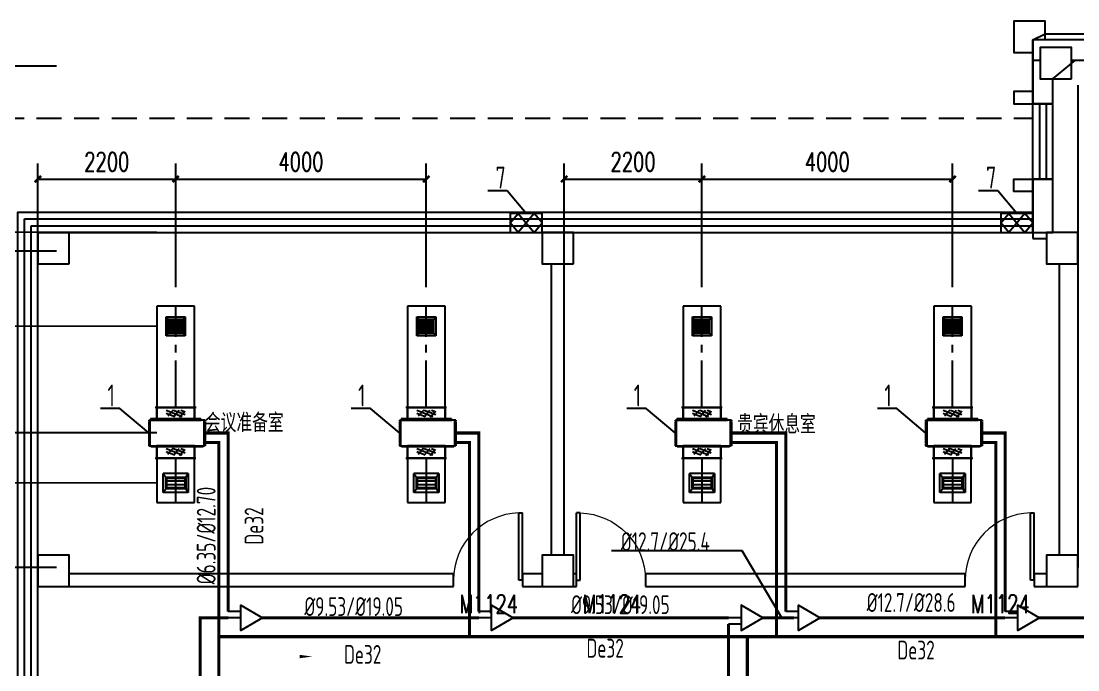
# Model space of a CAD drawing. Extents: x 1738143 to 1822243, y -608375 to -303375.
# Drawn here: x 1749165 to 1766032, y -446174 to -435823 of the extents above; entities that cross this region are included whole.
import ezdxf

# ---------------------------------------------------------------- set-up
doc = ezdxf.new("R2010")
doc.units = 0
doc.header["$LTSCALE"] = 1000
doc.header["$MEASUREMENT"] = 0
doc.linetypes.add('_DASH', pattern=[0.6, 0.4, -0.2])
doc.linetypes.add('CENTER2', pattern=[1.125, 0.75, -0.125, 0.125, -0.125])
doc.layers.add('A-FLOR-IDEN', color=7, linetype='Continuous', lineweight=20)
for name, color, linetype in [('AXIS', 3, 'Continuous'), ('COLUMN', 9, 'Continuous'), ('CURTWALL', 4, 'Continuous'), ('DIM-空冷凝水', 3, 'Continuous'), ('DUCT-排风风口', 7, 'Continuous'), ('DUCT-送风中心线', 5, 'CENTER2'), ('DUCT-送风法兰', 2, 'Continuous'), ('DUCT-送风管', 4, 'Continuous'), ('DUCT-送风管端线', 2, 'Continuous'), ('DUCT-送风阀门', 7, 'Continuous'), ('PIPE-空冷凝水', 150, 'CENTER2'), ('TH_DIM', 3, 'Continuous'), ('TH_TEXT', 7, 'Continuous'), ('VRV-EQUIP', 7, 'Continuous'), ('VRV-PIPE', 1, 'Continuous'), ('VRV-配件', 1, 'Continuous'), ('WALL', 9, 'Continuous'), ('WINDOW', 4, 'Continuous'), ('WINDOW_TEXT', 7, 'Continuous'), ('采暖', 7, 'Continuous')]:
    doc.layers.add(name, color=color, linetype=linetype)
doc.styles.add('_TCH_DIM_T3', font='SIMPLEX', dxfattribs={"width": 0.705882, "bigfont": 'GBCBIG'})
doc.styles.add('_TCH_WINDOW', font='SIMPLEX', dxfattribs={"height": 3.5, "bigfont": 'GBCBIG'})
doc.styles.add('ROS', font='simhei.ttf', dxfattribs={"width": 0.7})
doc.styles.add('TSSD_Rein', font='Tssdeng.shx', dxfattribs={"width": 0.7, "bigfont": 'hztxt.shx'})
doc.dimstyles.new('_TCH_ARCH&&100', dxfattribs={"dimtxt": 297.5, "dimasz": 100, "dimexe": 250, "dimexo": 300, "dimgap": 126.25, "dimtad": 1, "dimdec": 0, "dimzin": 0, "dimdsep": 46, "dimtxsty": '_TCH_DIM_T3', "dimblk": 'ARCHTICK', "dimcen": 0.09, "dimclrt": 7, "dimazin": 2, "dimtfac": 1, "dimtdec": 0, "dimtix": 1, "dimtmove": 2, "dimatfit": 3, "dimfxl": 30, "dimtolj": 1, "dimtzin": 0, "dimarcsym": 0})

# ---------------------------------------------------------------- blocks, each defined once
blk = doc.blocks.new('_FZHK')
blk.add_lwpolyline([(-0.5, -0.5), (0.5, -0.5), (0.5, 0.5), (-0.5, 0.5)], close=True)
blk = doc.blocks.new('$WINLIB2D$00000001')
at = {"color": 0}
for points in [[(-0.5, 0.5), (-0.5, -0.5)], [(-0.5, 0.5), (0.5, 0.5)], [(0.5, -0.5), (0.5, 0.5)], [(0.5, 0.167), (-0.5, 0.167)], [(0.5, -0.167), (-0.5, -0.167)], [(-0.5, -0.5), (0.5, -0.5)]]:
    blk.add_lwpolyline(points, dxfattribs=at)
blk = doc.blocks.new('$DorLib2D$00000001')
for p, q in [((0.45, 0.975), (0.5, 0.975)), ((0.45, 0), (0.45, 0.975)), ((0.5, 0), (0.5, 0.975)), ((0.5, 0), (0.45, 0))]:
    blk.add_line(p, q)
at = {"lineweight": 13}
blk.add_arc((0.475, 0), 0.975, 91.4693, 180, dxfattribs=at)
blk = doc.blocks.new('A$C5D18424C')
for points in [[(-24520, 27780), (-24520, 28080), (-25020, 28080), (-25020, 27580), (-24720, 27580)], [(-24520, 27880), (-23550, 27880)], [(-24000, 27060), (-24000, 19660)], [(-24720, 26960), (-25020, 26960), (-25020, 26760), (-24720, 26760)], [(-24000, 26760), (-24000, 19360)], [(-24720, 25360), (-25020, 25360), (-25020, 25560), (-24720, 25560)], [(320, 2640), (320, -3260), (-40920, -3260), (-40920, 25030), (-24720, 25030)]]:
    blk.add_lwpolyline(points)
at = {"color": 4, "linetype": '_DASH'}
blk.add_lwpolyline([(1820, 2640), (1820, -4760), (-42420, -4760), (-42420, 26530), (-24720, 26530)], dxfattribs=at)
at = {"layer": 'AXIS'}
for p, q in [((-40300, 27360), (-44300, 27360)), ((-40300, 24410), (-44300, 24410)), ((-40300, 19360), (-44300, 19360))]:
    blk.add_line(p, q, dxfattribs=at)
at = {"layer": 'CURTWALL'}
for p, q in [((-40920, 25030), (-24720, 25030)), ((-24720, 25030), (-24720, 24710)), ((-40813.3, -3153.3), (-40813.3, 24923.4)), ((-40813.3, 24923.4), (-24720, 24923.4)), ((-40706.7, -3046.6), (-40706.7, 24816.7)), ((-40706.7, 24816.7), (-24720, 24816.7)), ((-40600, -2940), (-40600, 24710)), ((-40600, 24710), (-24720, 24710))]:
    blk.add_line(p, q, dxfattribs=at)
at = {"layer": 'WALL'}
for p, q in [((-23350, 27780), (-24720, 27780)), ((-24720, 27780), (-24720, 27460)), ((-24720, 27460), (-24600, 27460)), ((-24720, 27460), (-24720, 26760)), ((-24100, 27460), (-23350, 27460)), ((-24400, 26760), (-24400, 27160)), ((-24720, 26760), (-24400, 26760)), ((-24400, 25560), (-24720, 25560)), ((-24720, 25560), (-24720, 24610)), ((-24400, 24710), (-24400, 25560)), ((-24720, 24610), (-24500, 24610)), ((-32400, 19560), (-32400, 24210)), ((-32200, 19560), (-32200, 24210)), ((-24300, 24210), (-24300, 19560)), ((-24000, 24210), (-24000, 19560)), ((-33966.1, 19260), (-40100, 19260)), ((-33966.1, 19060), (-33966.1, 19260)), ((-32550, 19260), (-32866.1, 19260)), ((-32866.1, 19260), (-32866.1, 19060)), ((-32000, 19260), (-32050, 19260)), ((-32000, 19060), (-32000, 19260)), ((-25800, 19260), (-30900, 19260)), ((-30900, 19260), (-30900, 19060)), ((-25800, 19060), (-25800, 19260)), ((-24500, 19260), (-24700, 19260)), ((-24700, 19260), (-24700, 19060)), ((-40100, 19060), (-33966.1, 19060)), ((-32866.1, 19060), (-32550, 19060)), ((-32050, 19060), (-32000, 19060)), ((-30900, 19060), (-25800, 19060)), ((-24700, 19060), (-24500, 19060))]:
    blk.add_line(p, q, dxfattribs=at)
at = {"layer": 'COLUMN', "rotation": 90}
for p, xscale, yscale, zscale in [((-24350, 27410), 500, 500, 500), ((-40350, 24460), 500.0000000870787, 499.9999999981374, 499.9999999981374), ((-32300, 24460), 500.0000000868458, 500, 500), ((-24250, 24460), 500.0000000868458, 500.0000000004657, 500.0000000004657), ((-40350, 19310), 499.9999999126885, 499.9999999981374, 499.9999999981374), ((-32300, 19310), 499.9999999129213, 500, 500), ((-24250, 19310), 499.9999999129213, 500, 500)]:
    blk.add_blockref('_FZHK', p, dxfattribs=dict(at, xscale=xscale, yscale=yscale, zscale=zscale))
at = {"layer": 'WINDOW', "xscale": 1200, "yscale": 320, "zscale": 1200, "rotation": 90}
blk.add_blockref('$WINLIB2D$00000001', (-24560, 26160), dxfattribs=at)
at = {"layer": 'WINDOW'}
ref = blk.add_blockref('$DorLib2D$00000001', (-33416.1, 19160), dxfattribs=dict(at, xscale=-1100, yscale=-1100, zscale=-1100, rotation=180.0000000000211))
ref.add_attrib('A', 'M1124', (-33871.1, 18631.4), dxfattribs={"layer": 'WINDOW_TEXT', "height": 297.5, "style": '_TCH_WINDOW', "width": 0.705882})
ref = blk.add_blockref('$DorLib2D$00000001', (-31450, 19160), dxfattribs=dict(at, xscale=1100, yscale=-1100, zscale=1100, rotation=180.0000000000283))
ref.add_attrib('A', 'M1124', (-31905, 18631.4), dxfattribs={"layer": 'WINDOW_TEXT', "height": 297.5, "style": '_TCH_WINDOW', "width": 0.705882})
ref = blk.add_blockref('$DorLib2D$00000001', (-25250, 19160), dxfattribs=dict(at, xscale=-1100, yscale=-1100, zscale=-1100, rotation=180.0000000000283))
ref.add_attrib('A', 'M1124', (-25705, 18631.4), dxfattribs={"layer": 'WINDOW_TEXT', "height": 297.5, "style": '_TCH_WINDOW', "width": 0.705882})
at = {"layer": 'A-FLOR-IDEN', "style": 'ROS', "width": 0.7}
for s, p in [('会议准备室', (-37932.4, 21551)), ('贵宾休息室', (-29438.1, 21524.8))]:
    blk.add_text(s, height=262.87, dxfattribs=at).set_placement(p)
blk = doc.blocks.new('_ArchTick')
at = {"color": 0, "linetype": 'ByBlock', "const_width": 0.4}
blk.add_lwpolyline([(-0.5, -0.5), (0.5, 0.5)], dxfattribs=at)
blk = doc.blocks.new('*D791')
at = {"layer": 'Defpoints', "color": 0, "transparency": 16777216}
for p in [(1764032, -438343), (1760032, -440369), (1764032, -440369)]:
    blk.add_point(p, dxfattribs=at)
at = {"layer": 'TH_DIM', "color": 0, "lineweight": -2, "transparency": 16777216}
for p, q in [((1760032, -440069), (1760032, -438093)), ((1764032, -440069), (1764032, -438093)), ((1760032, -438343), (1764032, -438343))]:
    blk.add_line(p, q, dxfattribs=at)
at = {"layer": 'TH_DIM', "color": 0, "lineweight": -2, "transparency": 16777216, "xscale": 100, "yscale": 100, "zscale": 100, "rotation": 180}
blk.add_blockref('_ArchTick', (1760032, -438343), dxfattribs=at)
at = {"layer": 'TH_DIM', "color": 0, "lineweight": -2, "transparency": 16777216, "xscale": 100, "yscale": 100, "zscale": 100}
blk.add_blockref('_ArchTick', (1764032, -438343), dxfattribs=at)
at = {"layer": 'TH_DIM', "color": 7, "transparency": 16777216, "insert": (1762032, -438068), "char_height": 297.5, "attachment_point": 5, "style": '_TCH_DIM_T3'}
blk.add_mtext('\\A1;4000', dxfattribs=at)
blk = doc.blocks.new('*D792')
at = {"layer": 'Defpoints', "color": 0, "transparency": 16777216}
for p in [(1760032, -438343), (1757832, -440369), (1760032, -440369)]:
    blk.add_point(p, dxfattribs=at)
at = {"layer": 'TH_DIM', "color": 0, "lineweight": -2, "transparency": 16777216}
for p, q in [((1757832, -440069), (1757832, -438093)), ((1760032, -440069), (1760032, -438093)), ((1757832, -438343), (1760032, -438343))]:
    blk.add_line(p, q, dxfattribs=at)
at = {"layer": 'TH_DIM', "color": 0, "lineweight": -2, "transparency": 16777216, "xscale": 100, "yscale": 100, "zscale": 100, "rotation": 180}
blk.add_blockref('_ArchTick', (1757832, -438343), dxfattribs=at)
at = {"layer": 'TH_DIM', "color": 0, "lineweight": -2, "transparency": 16777216, "xscale": 100, "yscale": 100, "zscale": 100}
blk.add_blockref('_ArchTick', (1760032, -438343), dxfattribs=at)
at = {"layer": 'TH_DIM', "color": 7, "transparency": 16777216, "insert": (1758932, -438068), "char_height": 297.5, "attachment_point": 5, "style": '_TCH_DIM_T3'}
blk.add_mtext('\\A1;2200', dxfattribs=at)
blk = doc.blocks.new('*D793')
at = {"layer": 'Defpoints', "color": 0, "transparency": 16777216}
for p in [(1751632, -438343), (1749432, -440369), (1751632, -440369)]:
    blk.add_point(p, dxfattribs=at)
at = {"layer": 'TH_DIM', "color": 0, "lineweight": -2, "transparency": 16777216}
for p, q in [((1749432, -440069), (1749432, -438093)), ((1751632, -440069), (1751632, -438093)), ((1749432, -438343), (1751632, -438343))]:
    blk.add_line(p, q, dxfattribs=at)
at = {"layer": 'TH_DIM', "color": 0, "lineweight": -2, "transparency": 16777216, "xscale": 100, "yscale": 100, "zscale": 100, "rotation": 180}
blk.add_blockref('_ArchTick', (1749432, -438343), dxfattribs=at)
at = {"layer": 'TH_DIM', "color": 0, "lineweight": -2, "transparency": 16777216, "xscale": 100, "yscale": 100, "zscale": 100}
blk.add_blockref('_ArchTick', (1751632, -438343), dxfattribs=at)
at = {"layer": 'TH_DIM', "color": 7, "transparency": 16777216, "insert": (1750532, -438068), "char_height": 297.5, "attachment_point": 5, "style": '_TCH_DIM_T3'}
blk.add_mtext('\\A1;2200', dxfattribs=at)
blk = doc.blocks.new('*D794')
at = {"layer": 'Defpoints', "color": 0, "transparency": 16777216}
for p in [(1755632, -438343), (1751632, -440369), (1755632, -440369)]:
    blk.add_point(p, dxfattribs=at)
at = {"layer": 'TH_DIM', "color": 0, "lineweight": -2, "transparency": 16777216}
for p, q in [((1751632, -440069), (1751632, -438093)), ((1755632, -440069), (1755632, -438093)), ((1751632, -438343), (1755632, -438343))]:
    blk.add_line(p, q, dxfattribs=at)
at = {"layer": 'TH_DIM', "color": 0, "lineweight": -2, "transparency": 16777216, "xscale": 100, "yscale": 100, "zscale": 100, "rotation": 180}
blk.add_blockref('_ArchTick', (1751632, -438343), dxfattribs=at)
at = {"layer": 'TH_DIM', "color": 0, "lineweight": -2, "transparency": 16777216, "xscale": 100, "yscale": 100, "zscale": 100}
blk.add_blockref('_ArchTick', (1755632, -438343), dxfattribs=at)
at = {"layer": 'TH_DIM', "color": 7, "transparency": 16777216, "insert": (1753632, -438068), "char_height": 297.5, "attachment_point": 5, "style": '_TCH_DIM_T3'}
blk.add_mtext('\\A1;4000', dxfattribs=at)
blk = doc.blocks.new('*D795')
at = {"layer": 'Defpoints', "color": 0, "transparency": 16777216}
for p in [(1748643, -442392), (1751631, -442393), (1751631, -443193)]:
    blk.add_point(p, dxfattribs=at)
at = {"layer": 'TH_DIM', "color": 0, "lineweight": -2, "transparency": 16777216}
for p, q in [((1751331, -442393), (1748393, -442392)), ((1748643, -443192), (1748643, -442392)), ((1751331, -443193), (1748393, -443192))]:
    blk.add_line(p, q, dxfattribs=at)
at = {"layer": 'TH_DIM', "color": 0, "lineweight": -2, "transparency": 16777216, "xscale": 100, "yscale": 100, "zscale": 100}
for p, rotation in [((1748643, -442392), 89.97708168941946), ((1748643, -443192), 269.9770816894194)]:
    blk.add_blockref('_ArchTick', p, dxfattribs=dict(at, rotation=rotation))
at = {"layer": 'TH_DIM', "color": 7, "transparency": 16777216, "insert": (1748368, -442792), "char_height": 297.5, "attachment_point": 5, "rotation": 89.9771, "style": '_TCH_DIM_T3'}
blk.add_mtext('\\A1;800', dxfattribs=at)
blk = doc.blocks.new('*D796')
at = {"layer": 'Defpoints', "color": 0, "transparency": 16777216}
for p in [(1748644, -440692), (1751632, -440693), (1751631, -442393)]:
    blk.add_point(p, dxfattribs=at)
at = {"layer": 'TH_DIM', "color": 0, "lineweight": -2, "transparency": 16777216}
for p, q in [((1751332, -440693), (1748394, -440692)), ((1748643, -442392), (1748644, -440692)), ((1751331, -442393), (1748393, -442392))]:
    blk.add_line(p, q, dxfattribs=at)
at = {"layer": 'TH_DIM', "color": 0, "lineweight": -2, "transparency": 16777216, "xscale": 100, "yscale": 100, "zscale": 100}
for p, rotation in [((1748644, -440692), 89.97708168941595), ((1748643, -442392), 269.977081689416)]:
    blk.add_blockref('_ArchTick', p, dxfattribs=dict(at, rotation=rotation))
at = {"layer": 'TH_DIM', "color": 7, "transparency": 16777216, "insert": (1748369, -441542), "char_height": 297.5, "attachment_point": 5, "rotation": 89.9771, "style": '_TCH_DIM_T3'}
blk.add_mtext('\\A1;1700', dxfattribs=at)
blk = doc.blocks.new('*D797')
at = {"layer": 'Defpoints', "color": 0, "transparency": 16777216}
for p in [(1748645, -439192), (1751632, -439194), (1751632, -440693)]:
    blk.add_point(p, dxfattribs=at)
at = {"layer": 'TH_DIM', "color": 0, "lineweight": -2, "transparency": 16777216}
for p, q in [((1751332, -439193), (1748395, -439192)), ((1748644, -440692), (1748645, -439192)), ((1751332, -440693), (1748394, -440692))]:
    blk.add_line(p, q, dxfattribs=at)
at = {"layer": 'TH_DIM', "color": 0, "lineweight": -2, "transparency": 16777216, "xscale": 100, "yscale": 100, "zscale": 100}
for p, rotation in [((1748645, -439192), 89.97708168941493), ((1748644, -440692), 269.9770816894149)]:
    blk.add_blockref('_ArchTick', p, dxfattribs=dict(at, rotation=rotation))
at = {"layer": 'TH_DIM', "color": 7, "transparency": 16777216, "insert": (1748369, -439942), "char_height": 297.5, "attachment_point": 5, "rotation": 89.9771, "style": '_TCH_DIM_T3'}
blk.add_mtext('\\A1;1500', dxfattribs=at)
blk = doc.blocks.new('00000589Body')
at = {"color": 0, "linetype": 'ByBlock', "lineweight": -2}
for p, q in [((250, 500), (-250, 500)), ((-250, -500), (-250, 500)), ((250, -500), (250, 500)), ((-250, -500), (250, -500))]:
    blk.add_line(p, q, dxfattribs=at)
at = {"color": 0, "linetype": 'ByBlock'}
for p, q in [((-125, -174), (120, 250)), ((-125, 26), (4, 250)), ((125, -93), (-125, 51)), ((145, 69), (-105, 213)), ((-53, -250), (125, 59)), ((96, -246), (-154, -102)), ((62, -250), (125, -141))]:
    blk.add_line(p, q, dxfattribs=at)
blk = doc.blocks.new('$风口$00000108')
for p, q in [((-250, 135), (-190, 75)), ((-250, -135), (-250, 135)), ((200, 25), (-190, 25)), ((250, 135), (200, 75)), ((250, 135), (250, -135)), ((-250, -135), (-190, -75)), ((250, -135), (-250, -135)), ((200, -25), (-190, -25)), ((200, -75), (250, -135))]:
    blk.add_line(p, q)
at = {"linetype": 'Continuous'}
blk.add_line((250, 135), (-250, 135), dxfattribs=at)
at = {"lineweight": 40}
for p, q in [((-190, 75), (200, 75)), ((-190, -75), (-190, 75)), ((200, 75), (200, -75)), ((-190, -75), (200, -75))]:
    blk.add_line(p, q, dxfattribs=at)
blk = doc.blocks.new('$风口$00000138')
for p, q in [((-195, 130), (195, 130)), ((-195, -130), (-195, 130)), ((-160, 95), (-195, 130)), ((160, 95), (-160, 95)), ((160, 95), (195, 130)), ((160, -95), (160, 95)), ((195, 130), (195, -130)), ((-160, -95), (-195, -130)), ((195, -130), (-195, -130)), ((-160, -95), (160, -95)), ((160, -95), (195, -130))]:
    blk.add_line(p, q)
at = {"lineweight": 40}
blk.add_line((-160, 95), (-160, -95), dxfattribs=at)
at = {"lineweight": -3}
for p, q in [((-140, 68.5), (-160, 68.5)), ((-160, 64), (-140, 64)), ((-140, 42), (-160, 42)), ((-160, 37.5), (-140, 37.5)), ((-140, 15.5), (-160, 15.5)), ((-160, 11), (-140, 11)), ((-140, -95), (-140, 95)), ((-135, 95), (-135, -95)), ((-115, 68.5), (-135, 68.5)), ((-135, 64), (-115, 64)), ((-115, 42), (-135, 42)), ((-135, 37.5), (-115, 37.5)), ((-115, 15.5), (-135, 15.5)), ((-135, 11), (-115, 11)), ((-115, -95), (-115, 95)), ((-110, 95), (-110, -95)), ((-90, 68.5), (-110, 68.5)), ((-110, 64), (-90, 64)), ((-90, 42), (-110, 42)), ((-110, 37.5), (-90, 37.5)), ((-90, 15.5), (-110, 15.5)), ((-110, 11), (-90, 11)), ((-90, -95), (-90, 95)), ((-85, 95), (-85, -95)), ((-65, 68.5), (-85, 68.5)), ((-85, 64), (-65, 64)), ((-65, 42), (-85, 42)), ((-85, 37.5), (-65, 37.5)), ((-65, 15.5), (-85, 15.5)), ((-85, 11), (-65, 11)), ((-65, -95), (-65, 95)), ((-60, 95), (-60, -95)), ((-40, 68.5), (-60, 68.5)), ((-60, 64), (-40, 64)), ((-40, 42), (-60, 42)), ((-60, 37.5), (-40, 37.5)), ((-40, 15.5), (-60, 15.5)), ((-60, 11), (-40, 11)), ((-40, -95), (-40, 95)), ((-35, 95), (-35, -95)), ((-15, 68.5), (-35, 68.5)), ((-35, 64), (-15, 64)), ((-15, 42), (-35, 42)), ((-35, 37.5), (-15, 37.5)), ((-15, 15.5), (-35, 15.5)), ((-35, 11), (-15, 11)), ((-15, -95), (-15, 95)), ((-10, 95), (-10, -95)), ((10, 68.5), (-10, 68.5)), ((-10, 64), (10, 64)), ((10, 42), (-10, 42)), ((-10, 37.5), (10, 37.5)), ((10, 15.5), (-10, 15.5)), ((-10, 11), (10, 11)), ((10, -95), (10, 95)), ((15, 95), (15, -95)), ((35, 68.5), (15, 68.5)), ((15, 64), (35, 64)), ((35, 42), (15, 42)), ((15, 37.5), (35, 37.5)), ((35, 15.5), (15, 15.5)), ((15, 11), (35, 11)), ((35, -95), (35, 95)), ((40, 95), (40, -95)), ((60, 68.5), (40, 68.5)), ((40, 64), (60, 64)), ((60, 42), (40, 42)), ((40, 37.5), (60, 37.5)), ((60, 15.5), (40, 15.5)), ((40, 11), (60, 11)), ((60, -95), (60, 95)), ((65, 95), (65, -95)), ((85, 68.5), (65, 68.5)), ((65, 64), (85, 64)), ((85, 42), (65, 42)), ((65, 37.5), (85, 37.5)), ((85, 15.5), (65, 15.5)), ((65, 11), (85, 11)), ((85, -95), (85, 95)), ((90, 95), (90, -95)), ((110, 68.5), (90, 68.5)), ((90, 64), (110, 64)), ((110, 42), (90, 42)), ((90, 37.5), (110, 37.5)), ((110, 15.5), (90, 15.5)), ((90, 11), (110, 11)), ((110, -95), (110, 95)), ((115, 95), (115, -95)), ((135, 68.5), (115, 68.5)), ((115, 64), (135, 64)), ((135, 42), (115, 42)), ((115, 37.5), (135, 37.5)), ((135, 15.5), (115, 15.5)), ((115, 11), (135, 11)), ((135, -95), (135, 95)), ((140, 95), (140, -95)), ((160, 68.5), (140, 68.5)), ((140, 64), (160, 64)), ((160, 42), (140, 42)), ((140, 37.5), (160, 37.5)), ((160, 15.5), (140, 15.5)), ((140, 11), (160, 11)), ((-140, -11), (-160, -11)), ((-160, -15.5), (-140, -15.5)), ((-140, -37.5), (-160, -37.5)), ((-160, -42), (-140, -42)), ((-140, -64), (-160, -64)), ((-160, -68.5), (-140, -68.5)), ((-115, -11), (-135, -11)), ((-135, -15.5), (-115, -15.5)), ((-115, -37.5), (-135, -37.5)), ((-135, -42), (-115, -42)), ((-115, -64), (-135, -64)), ((-135, -68.5), (-115, -68.5)), ((-90, -11), (-110, -11)), ((-110, -15.5), (-90, -15.5)), ((-90, -37.5), (-110, -37.5)), ((-110, -42), (-90, -42)), ((-90, -64), (-110, -64)), ((-110, -68.5), (-90, -68.5)), ((-65, -11), (-85, -11)), ((-85, -15.5), (-65, -15.5)), ((-65, -37.5), (-85, -37.5)), ((-85, -42), (-65, -42)), ((-65, -64), (-85, -64)), ((-85, -68.5), (-65, -68.5)), ((-40, -11), (-60, -11)), ((-60, -15.5), (-40, -15.5)), ((-40, -37.5), (-60, -37.5)), ((-60, -42), (-40, -42)), ((-40, -64), (-60, -64)), ((-60, -68.5), (-40, -68.5)), ((-15, -11), (-35, -11)), ((-35, -15.5), (-15, -15.5)), ((-15, -37.5), (-35, -37.5)), ((-35, -42), (-15, -42)), ((-15, -64), (-35, -64)), ((-35, -68.5), (-15, -68.5)), ((10, -11), (-10, -11)), ((-10, -15.5), (10, -15.5)), ((10, -37.5), (-10, -37.5)), ((-10, -42), (10, -42)), ((10, -64), (-10, -64)), ((-10, -68.5), (10, -68.5)), ((35, -11), (15, -11)), ((15, -15.5), (35, -15.5)), ((35, -37.5), (15, -37.5)), ((15, -42), (35, -42)), ((35, -64), (15, -64)), ((15, -68.5), (35, -68.5)), ((60, -11), (40, -11)), ((40, -15.5), (60, -15.5)), ((60, -37.5), (40, -37.5)), ((40, -42), (60, -42)), ((60, -64), (40, -64)), ((40, -68.5), (60, -68.5)), ((85, -11), (65, -11)), ((65, -15.5), (85, -15.5)), ((85, -37.5), (65, -37.5)), ((65, -42), (85, -42)), ((85, -64), (65, -64)), ((65, -68.5), (85, -68.5)), ((110, -11), (90, -11)), ((90, -15.5), (110, -15.5)), ((110, -37.5), (90, -37.5)), ((90, -42), (110, -42)), ((110, -64), (90, -64)), ((90, -68.5), (110, -68.5)), ((135, -11), (115, -11)), ((115, -15.5), (135, -15.5)), ((135, -37.5), (115, -37.5)), ((115, -42), (135, -42)), ((135, -64), (115, -64)), ((115, -68.5), (135, -68.5)), ((160, -11), (140, -11)), ((140, -15.5), (160, -15.5)), ((160, -37.5), (140, -37.5)), ((140, -42), (160, -42)), ((160, -64), (140, -64)), ((140, -68.5), (160, -68.5))]:
    blk.add_line(p, q, dxfattribs=at)
blk = doc.blocks.new('$VRV_海信日立$00000013')
for p, q in [((-450, 135), (-430, 135)), ((-450, 135), (-450, 118.25)), ((-443.5, 118.25), (-450, 118.25)), ((-443.5, 111.75), (-450, 111.75)), ((-450, 111.75), (-450, -111.75)), ((-443.5, 118.25), (-443.5, 121.5)), ((-443.5, 108.5), (-443.5, 111.75)), ((-436.5, 121.5), (-436.5, 108.5)), ((-430, 135), (-430, -135)), ((-429.6, 134.6), (-430, 134.6)), ((-430, -0.5), (-430, 134.6)), ((-429.6, 135), (-429.6, 134.6)), ((-429.6, 135), (389, 135)), ((-429, 135.5), (-429, 135)), ((389, 135.5), (-429, 135.5)), ((389, 135), (-429, 135)), ((382, 147.5), (-422, 147.5)), ((-422, 147.5), (-422, 135.5)), ((375, 135.5), (375, 135)), ((382, 147.5), (382, 135.5)), ((389, 135.5), (389, 135)), ((389, 134.6), (389, 135)), ((430, 134.6), (389, 134.6)), ((430, 134.6), (429.6, 134.6)), ((430, 135), (430, -135)), ((450, 135), (430, 135)), ((430, 134.6), (430, -6.5)), ((436.5, 121.5), (436.5, 108.5)), ((443.5, 118.25), (443.5, 121.5)), ((443.5, 118.25), (450, 118.25)), ((443.5, 111.75), (450, 111.75)), ((443.5, 108.5), (443.5, 111.75)), ((450, 135), (450, 118.25)), ((450, 111.75), (450, -111.75)), ((-443.5, -108.5), (-443.5, -111.75)), ((-436.5, -121.5), (-436.5, -108.5)), ((430, -46.617211), (430, -74.743728)), ((430, -84.256272), (430, -135)), ((436.5, -108.5), (436.5, -121.5)), ((443.5, -108.5), (443.5, -111.75)), ((-443.5, -111.75), (-450, -111.75)), ((-450, -118.25), (-450, -135)), ((-443.5, -118.25), (-450, -118.25)), ((-450, -135), (-430, -135)), ((-443.5, -118.25), (-443.5, -121.5)), ((-430, -134.6), (-429.6, -134.6)), ((-429.6, -134.6), (-429.6, -135)), ((-429.6, -135), (-425, -135)), ((-425, -135), (425.014933, -135)), ((-425, -135.5), (-425, -135)), ((-425, -135.5), (425.014933, -135.5)), ((-418, -147.5), (-418, -135)), ((418, -147.5), (-418, -147.5)), ((418, -135.5), (418, -147.5)), ((425, -135), (425, -135.5)), ((429.6, -135), (425.014933, -135)), ((430, -134.6), (429.6, -134.6)), ((429.6, -134.6), (429.6, -135)), ((450, -135), (430, -135)), ((443.5, -111.75), (450, -111.75)), ((443.5, -118.25), (450, -118.25)), ((443.5, -118.25), (443.5, -121.5)), ((450, -118.25), (450, -135))]:
    blk.add_line(p, q)
for centre, start, end in [((-440, 121.5), 90, 180), ((-440, 121.5), 0, 90), ((440, 121.5), 90, 180), ((440, 121.5), 0, 90), ((-440, 108.5), 180, 270), ((-440, 108.5), 270, 0), ((440, 108.5), 180, 270), ((440, 108.5), 270, 0), ((-440, -108.5), 90, 180), ((-440, -108.5), 0, 90), ((440, -108.5), 90, 180), ((440, -108.5), 0, 90), ((-440, -121.5), 180, 270), ((-440, -121.5), 270, 0), ((440, -121.5), 180, 270), ((440, -121.5), 270, 0)]:
    blk.add_arc(centre, 3.5, start, end)

msp = doc.modelspace()

# ---------------------------------------------------------------- hatches: boundary and pattern name
at = {"layer": 'PIPE-空冷凝水', "linetype": 'CENTER2'}
for points in [[(1752320.9, -442545.6), (1752320.9, -442520.6), (1752345.9, -442520.6)], [(1752320.9, -442545.6), (1752345.9, -442545.6), (1752345.9, -442520.6)], [(1756320.9, -442545.6), (1756320.9, -442520.6), (1756345.9, -442520.6)], [(1756320.9, -442545.6), (1756345.9, -442545.6), (1756345.9, -442520.6)], [(1761220.9, -442545.6), (1761220.9, -442520.6), (1761245.9, -442520.6)], [(1761220.9, -442545.6), (1761245.9, -442545.6), (1761245.9, -442520.6)], [(1764720.9, -442545.6), (1764720.9, -442520.6), (1764745.9, -442520.6)], [(1764720.9, -442545.6), (1764745.9, -442545.6), (1764745.9, -442520.6)]]:
    msp.add_hatch(color=256, dxfattribs=at).paths.add_polyline_path(points)
at = {"layer": 'VRV-PIPE', "linetype": 'Continuous'}
for points in [[(1752470.9, -442394.1), (1752470.9, -442369.1), (1752495.9, -442369.1)], [(1752470.9, -442394.1), (1752495.9, -442394.1), (1752495.9, -442369.1)], [(1756470.9, -442394.1), (1756470.9, -442369.1), (1756495.9, -442369.1)], [(1756470.9, -442394.1), (1756495.9, -442394.1), (1756495.9, -442369.1)], [(1761370.9, -442394.1), (1761370.9, -442369.1), (1761395.9, -442369.1)], [(1761370.9, -442394.1), (1761395.9, -442394.1), (1761395.9, -442369.1)], [(1764870.9, -442394.1), (1764870.9, -442369.1), (1764895.9, -442369.1)], [(1764870.9, -442394.1), (1764895.9, -442394.1), (1764895.9, -442369.1)], [(1752020.9, -445343.3), (1752020.9, -445318.3), (1751995.9, -445318.3)], [(1752020.9, -445343.3), (1751995.9, -445343.3), (1751995.9, -445318.3)]]:
    msp.add_hatch(color=256, dxfattribs=at).paths.add_polyline_path(points)

# ---------------------------------------------------------------- linework, layer by layer
for p, q in [((1756923, -438529.4, 600.2), (1756615.6, -438529.4, 600.2)), ((1757227.3, -438893.3), (1756923, -438529.4, 600.2)), ((1764753, -438529.4, 600.2), (1764445.6, -438529.4, 600.2)), ((1765057.3, -438893.3), (1764753, -438529.4, 600.2)), ((1750740, -442005.2, 600.2), (1750432.7, -442005.2, 600.2)), ((1751201.5, -442392.6, 2500), (1750740, -442005.2, 600.2)), ((1754740, -442005.2, 600.2), (1754432.7, -442005.2, 600.2)), ((1755201.5, -442392.6, 2500), (1754740, -442005.2, 600.2)), ((1759140, -442005.2, 600.2), (1758832.7, -442005.2, 600.2)), ((1759601.5, -442392.6, 2500), (1759140, -442005.2, 600.2)), ((1763140, -442005.2, 600.2), (1762832.7, -442005.2, 600.2)), ((1763601.5, -442392.6, 2500), (1763140, -442005.2, 600.2)), ((1760671.3, -444277.3), (1758589.3, -444277.3)), ((1761306.9, -445343.3, 2500), (1760671.3, -444277.3))]:
    msp.add_line(p, q)
for points in [[(1749111.5, -438873.3), (1765311.5, -438873.3), (1765311.5, -436123.3), (1765511.5, -436023.3), (1805951.5, -436023.3), (1806151.5, -436123.3), (1806151.5, -460963.3), (1805951.5, -461263.3), (1790351.5, -461263.3), (1790351.5, -467163.3), (1749111.5, -467163.3), (1749111.5, -438873.3)], [(1749431.5, -439193.3), (1765631.5, -439193.3), (1765631.5, -436743.3), (1765993.2, -436443.3), (1805531.5, -436443.3), (1805831.5, -436743.3), (1805831.5, -460143.3), (1805431.5, -460643.3), (1790031.5, -460643.3), (1790031.5, -466343.3), (1789531.5, -466843.3), (1749431.5, -466843.3), (1749431.5, -439193.3)]]:
    msp.add_lwpolyline(points)
at = {"color": 1}
for points in [[(1757481.5, -438893.3), (1756973, -438893.3), (1756973, -439193.3), (1757481.5, -439193.3)], [(1765311.5, -438893.3), (1764803, -438893.3), (1764803, -439193.3), (1765311.5, -439193.3)]]:
    msp.add_lwpolyline(points, close=True, dxfattribs=at)
for points in [[(1757481.5, -439043.3), (1757354.4, -438893.3), (1757100.1, -439193.3), (1756973, -439043.3), (1757100.1, -438893.3), (1757354.4, -439193.3)], [(1765311.5, -439043.3), (1765184.4, -438893.3), (1764930.1, -439193.3), (1764803, -439043.3), (1764930.1, -438893.3), (1765184.4, -439193.3)]]:
    msp.add_lwpolyline(points, close=True)
at = {"layer": 'DIM-空冷凝水'}
msp.add_lwpolyline([(1752968.7, -445961.6, 0, 0, 0), (1753812.3, -445961.6, 0, 53.3, 0), (1753612.3, -445961.6, 0, 0, 0)], format="xyseb", dxfattribs=at)
at = {"layer": 'DUCT-送风中心线'}
for p, q in [((1751631.5, -441986.1), (1751631.5, -440369.3)), ((1755631.5, -441986.1), (1755631.5, -440369.3)), ((1760031.5, -441986.1), (1760031.5, -440369.3)), ((1764031.5, -441986.1), (1764031.5, -440369.3)), ((1751630.5, -442797.5), (1751630.5, -443503)), ((1755630.5, -442797.5), (1755630.5, -443503)), ((1760030.5, -442797.5), (1760030.5, -443503)), ((1764030.5, -442797.5), (1764030.5, -443503))]:
    msp.add_line(p, q, dxfattribs=at)
at = {"layer": 'DUCT-送风法兰'}
for p, q in [((1751956.5, -441986.2), (1751306.5, -441986.2)), ((1755956.5, -441986.2), (1755306.5, -441986.2)), ((1760356.5, -441986.2), (1759706.5, -441986.2)), ((1764356.5, -441986.2), (1763706.5, -441986.2)), ((1751956.5, -442186.4), (1751306.5, -442186.4)), ((1755956.5, -442186.4), (1755306.5, -442186.4)), ((1760356.5, -442186.4), (1759706.5, -442186.4)), ((1764356.5, -442186.4), (1763706.5, -442186.4)), ((1751305.5, -442597.2), (1751955.5, -442597.2)), ((1755305.5, -442597.2), (1755955.5, -442597.2)), ((1759705.5, -442597.2), (1760355.5, -442597.2)), ((1763705.5, -442597.2), (1764355.5, -442597.2)), ((1751305.5, -442797.4), (1751955.5, -442797.4)), ((1755305.5, -442797.4), (1755955.5, -442797.4)), ((1759705.5, -442797.4), (1760355.5, -442797.4)), ((1763705.5, -442797.4), (1764355.5, -442797.4))]:
    msp.add_line(p, q, dxfattribs=at)
at = {"layer": 'DUCT-送风管'}
for p, q in [((1751931.5, -440369.3), (1751331.5, -440369.3)), ((1751331.5, -440369.3), (1751331.5, -441986.1)), ((1751931.5, -441986.1), (1751931.5, -440369.3)), ((1755931.5, -440369.3), (1755331.5, -440369.3)), ((1755331.5, -440369.3), (1755331.5, -441986.1)), ((1755931.5, -441986.1), (1755931.5, -440369.3)), ((1760331.5, -440369.3), (1759731.5, -440369.3)), ((1759731.5, -440369.3), (1759731.5, -441986.1)), ((1760331.5, -441986.1), (1760331.5, -440369.3)), ((1764331.5, -440369.3), (1763731.5, -440369.3)), ((1763731.5, -440369.3), (1763731.5, -441986.1)), ((1764331.5, -441986.1), (1764331.5, -440369.3)), ((1751331.5, -442186.3), (1751331.5, -441986.3)), ((1751931.5, -441986.3), (1751931.5, -442186.3)), ((1755331.5, -442186.3), (1755331.5, -441986.3)), ((1755931.5, -441986.3), (1755931.5, -442186.3)), ((1759731.5, -442186.3), (1759731.5, -441986.3)), ((1760331.5, -441986.3), (1760331.5, -442186.3)), ((1763731.5, -442186.3), (1763731.5, -441986.3)), ((1764331.5, -441986.3), (1764331.5, -442186.3)), ((1751330.5, -442797.3), (1751330.5, -442597.3)), ((1751930.5, -442597.3), (1751930.5, -442797.3)), ((1755330.5, -442797.3), (1755330.5, -442597.3)), ((1755930.5, -442597.3), (1755930.5, -442797.3)), ((1759730.5, -442797.3), (1759730.5, -442597.3)), ((1760330.5, -442597.3), (1760330.5, -442797.3)), ((1763730.5, -442797.3), (1763730.5, -442597.3)), ((1764330.5, -442597.3), (1764330.5, -442797.3)), ((1751330.5, -442797.5), (1751330.5, -443503)), ((1751930.5, -443503), (1751930.5, -442797.5)), ((1755330.5, -442797.5), (1755330.5, -443503)), ((1755930.5, -443503), (1755930.5, -442797.5)), ((1759730.5, -442797.5), (1759730.5, -443503)), ((1760330.5, -443503), (1760330.5, -442797.5)), ((1763730.5, -442797.5), (1763730.5, -443503)), ((1764330.5, -443503), (1764330.5, -442797.5)), ((1751330.5, -443503), (1751930.5, -443503)), ((1755330.5, -443503), (1755930.5, -443503)), ((1759730.5, -443503), (1760330.5, -443503)), ((1763730.5, -443503), (1764330.5, -443503))]:
    msp.add_line(p, q, dxfattribs=at)
at = {"layer": 'DUCT-送风管端线'}
for p, q in [((1751331.5, -441986.1), (1751931.5, -441986.1)), ((1751331.5, -441986.3), (1751931.5, -441986.3)), ((1755331.5, -441986.1), (1755931.5, -441986.1)), ((1755331.5, -441986.3), (1755931.5, -441986.3)), ((1759731.5, -441986.1), (1760331.5, -441986.1)), ((1759731.5, -441986.3), (1760331.5, -441986.3)), ((1763731.5, -441986.1), (1764331.5, -441986.1)), ((1763731.5, -441986.3), (1764331.5, -441986.3)), ((1751331.5, -442186.3), (1751931.5, -442186.3)), ((1755331.5, -442186.3), (1755931.5, -442186.3)), ((1759731.5, -442186.3), (1760331.5, -442186.3)), ((1763731.5, -442186.3), (1764331.5, -442186.3)), ((1751330.5, -442597.3), (1751930.5, -442597.3)), ((1755330.5, -442597.3), (1755930.5, -442597.3)), ((1759730.5, -442597.3), (1760330.5, -442597.3)), ((1763730.5, -442597.3), (1764330.5, -442597.3)), ((1751330.5, -442797.3), (1751930.5, -442797.3)), ((1751930.5, -442797.5), (1751330.5, -442797.5)), ((1755330.5, -442797.3), (1755930.5, -442797.3)), ((1755930.5, -442797.5), (1755330.5, -442797.5)), ((1759730.5, -442797.3), (1760330.5, -442797.3)), ((1760330.5, -442797.5), (1759730.5, -442797.5)), ((1763730.5, -442797.3), (1764330.5, -442797.3)), ((1764330.5, -442797.5), (1763730.5, -442797.5))]:
    msp.add_line(p, q, dxfattribs=at)
at = {"layer": 'PIPE-空冷凝水', "linetype": 'CENTER2', "const_width": 50}
for points in [[(1752081.5, -442545.6), (1752320.9, -442545.6)], [(1752320.9, -442545.6), (1752320.9, -445643.3)], [(1756081.5, -442545.6), (1756320.9, -442545.6)], [(1756320.9, -442545.6), (1756320.9, -445643.3)], [(1760481.5, -442545.6), (1761220.9, -442545.6)], [(1761220.9, -442545.6), (1761220.9, -445643.3)], [(1764481.5, -442545.6), (1764720.9, -442545.6)], [(1764720.9, -442545.6), (1764720.9, -445643.3)], [(1752320.9, -445643.3), (1756320.9, -445643.3)], [(1752320.9, -451085.4), (1752320.9, -445643.3)], [(1756320.9, -445643.3), (1760756.5, -445643.3)], [(1760756.5, -445643.3), (1761220.9, -445643.3)], [(1760756.5, -451085.4), (1760756.5, -445643.3)], [(1761220.9, -445643.3), (1764720.9, -445643.3)], [(1764720.9, -445643.3), (1772226.9, -445643.3)]]:
    msp.add_lwpolyline(points, dxfattribs=at)
at = {"layer": 'VRV-PIPE', "linetype": 'Continuous', "const_width": 50}
for points in [[(1752081.5, -442394.1), (1752470.9, -442394.1)], [(1752470.9, -442394.1), (1752470.9, -445243.3)], [(1756081.5, -442394.1), (1756470.9, -442394.1)], [(1756470.9, -442394.1), (1756470.9, -445243.3)], [(1760481.5, -442394.1), (1761370.9, -442394.1)], [(1761370.9, -442394.1), (1761370.9, -445243.3)], [(1764481.5, -442394.1), (1764870.9, -442394.1)], [(1764870.9, -442394.1), (1764870.9, -445243.3)], [(1752020.9, -445343.3), (1752470.9, -445343.3)], [(1752020.9, -450635.1), (1752020.9, -445343.3)], [(1753017.3, -445343.3), (1756470.9, -445343.3)], [(1757017.3, -445343.3), (1760456.5, -445343.3)], [(1760456.5, -450635.1), (1760456.5, -445443.3)], [(1761002.9, -445343.3), (1761502.9, -445343.3)], [(1761917.3, -445343.3), (1764870.9, -445343.3)], [(1765417.3, -445343.3), (1772376.9, -445343.3)]]:
    msp.add_lwpolyline(points, dxfattribs=at)
at = {"layer": 'VRV-配件'}
for p, q in [((1752670.9, -445243.3), (1752470.9, -445243.3)), ((1756670.9, -445243.3), (1756470.9, -445243.3)), ((1761570.9, -445243.3), (1761370.9, -445243.3)), ((1765070.9, -445243.3), (1764870.9, -445243.3)), ((1752670.9, -445343.3), (1752470.9, -445343.3)), ((1756670.9, -445343.3), (1756470.9, -445343.3)), ((1760656.5, -445343.3), (1760456.5, -445343.3)), ((1760656.5, -445443.3), (1760456.5, -445443.3)), ((1761570.9, -445343.3), (1761370.9, -445343.3)), ((1765070.9, -445343.3), (1764870.9, -445343.3))]:
    msp.add_line(p, q, dxfattribs=at)
at = {"layer": 'VRV-配件', "elevation": 2500}
for points in [[(1753017.3, -445343.3), (1752670.9, -445543.3), (1752670.9, -445143.3)], [(1757017.3, -445343.3), (1756670.9, -445543.3), (1756670.9, -445143.3)], [(1761002.9, -445343.3), (1760656.5, -445143.3), (1760656.5, -445543.3)], [(1761917.3, -445343.3), (1761570.9, -445543.3), (1761570.9, -445143.3)], [(1765417.3, -445343.3), (1765070.9, -445543.3), (1765070.9, -445143.3)]]:
    msp.add_lwpolyline(points, close=True, dxfattribs=at)

# ---------------------------------------------------------------- block references
msp.add_blockref('A$C5D18424C', (1790031.5, -463903.3))
at = {"layer": 'DUCT-排风风口'}
for name, p, xscale, yscale in [('$风口$00000138', (1751631.5, -440693.3, 2600), 0.7692307692307693, 1.153846153846154), ('$风口$00000138', (1755631.5, -440693.3, 2600), 0.7692307692307693, 1.153846153846154), ('$风口$00000138', (1760031.5, -440693.3, 2600), 0.7692307692307693, 1.153846153846154), ('$风口$00000138', (1764031.5, -440693.3, 2600), 0.7692307692307693, 1.153846153846154), ('$风口$00000108', (1751630.5, -443193.3, 2600), 0.8, 1.111111111111111), ('$风口$00000108', (1755630.5, -443193.3, 2600), 0.8, 1.111111111111111), ('$风口$00000108', (1760030.5, -443193.3, 2600), 0.8, 1.111111111111111), ('$风口$00000108', (1764030.5, -443193.3, 2600), 0.8, 1.111111111111111)]:
    msp.add_blockref(name, p, dxfattribs=dict(at, xscale=xscale, yscale=yscale))
at = {"layer": 'DUCT-送风阀门', "xscale": 0.4, "yscale": 0.6, "rotation": 89.99999999999999}
for p in [(1751631.5, -442086.3, 2500), (1755631.5, -442086.3, 2500), (1760031.5, -442086.3, 2500), (1764031.5, -442086.3, 2500), (1751630.5, -442697.3, 2500), (1755630.5, -442697.3, 2500), (1760030.5, -442697.3, 2500), (1764030.5, -442697.3, 2500)]:
    msp.add_blockref('00000589Body', p, dxfattribs=at)
at = {"layer": 'VRV-EQUIP', "yscale": 1.515254237288136}
for p in [(1751651.5, -442392.6, 2500), (1755651.5, -442392.6, 2500), (1760051.5, -442392.6, 2500), (1764051.5, -442392.6, 2500)]:
    msp.add_blockref('$VRV_海信日立$00000013', p, dxfattribs=at)

# ---------------------------------------------------------------- texts
at = {"layer": 'TH_TEXT', "style": 'TSSD_Rein', "width": 0.7}
for s, p in [('7', (1756735.6, -438494.9, 600.2)), ('7', (1764565.6, -438494.9, 600.2)), ('1', (1750543.2, -441970.7, 600.2)), ('1', (1754543.2, -441970.7, 600.2)), ('1', (1758943.2, -441970.7, 600.2)), ('1', (1762943.2, -441970.7, 600.2))]:
    msp.add_text(s, height=350, dxfattribs=at).set_placement(p)
at = {"layer": '采暖', "char_height": 300, "width": 28472.73, "attachment_point": 7, "rotation": 90, "line_spacing_factor": 0.96, "style": 'TSSD_Rein'}
for s, insert in [('{\\Ftssdeng,tssdchn|c134;%%C6.35/%%C12.70}', (1752268.7, -444808.7, 5000)), ('{\\Ftssdeng,tssdchn|c134;De32}', (1753031.5, -444175.4, 5000))]:
    msp.add_mtext(s, dxfattribs=dict(at, insert=insert))
at = {"layer": '采暖', "char_height": 300, "width": 28472.73, "attachment_point": 7, "line_spacing_factor": 0.96, "style": 'TSSD_Rein'}
for s, insert in [('{\\Ftssdeng,tssdchn|c134;%%C12.7/%%C25.4}', (1758737.9, -444278.2, 7500)), ('{\\Ftssdeng,tssdchn|c134;%%C9.53/%%C19.05}', (1753685.9, -445314.6, 5000)), ('{\\Ftssdeng,tssdchn|c134;%%C9.53/%%C19.05}', (1757942.7, -445284.3, 7500)), ('{\\Ftssdeng,tssdchn|c134;%%C12.7/%%C28.6}', (1762661.1, -445249.6, 7500)), ('{\\Ftssdeng,tssdchn|c134;De32}', (1754319.3, -446077.4, 5000)), ('{\\Ftssdeng,tssdchn|c134;De32}', (1758188.6, -445978.8, 7500)), ('{\\Ftssdeng,tssdchn|c134;De32}', (1763151.6, -446008.1, 7500))]:
    msp.add_mtext(s, dxfattribs=dict(at, insert=insert))

# ---------------------------------------------------------------- dimensions: what is measured, and where the dimension line sits
at = {"layer": 'TH_DIM'}
for p1, p2, distance, picture, middle in [((1749431.5, -440369.3), (1751631.5, -440369.3), 2026.3, '*D793', (1750531.5, -438068.1)), ((1751631.5, -440369.3), (1755631.5, -440369.3), 2026.3, '*D794', (1753631.5, -438068.1)), ((1757831.5, -440369.3), (1760031.5, -440369.3), 2026.3, '*D792', (1758931.5, -438068.1)), ((1760031.5, -440369.3), (1764031.5, -440369.3), 2026.3, '*D791', (1762031.5, -438068.1)), ((1751631.5, -440693.3), (1751632.1, -439193.6), 2987.5, '*D797', (1748369.3, -439942.1)), ((1751630.9, -442393.5), (1751631.5, -440693.3), 2987.5, '*D796', (1748368.7, -441542.1)), ((1751630.5, -443193.3), (1751630.9, -442393.5), 2987.5, '*D795', (1748368.2, -442792.1))]:
    dim = msp.add_aligned_dim(p1=p1, p2=p2, distance=distance, dimstyle='_TCH_ARCH&&100', dxfattribs=at)
    dim.commit()
    dim.dimension.update_dxf_attribs({"geometry": picture, "text_midpoint": middle})

doc.saveas('drawing.dxf')
